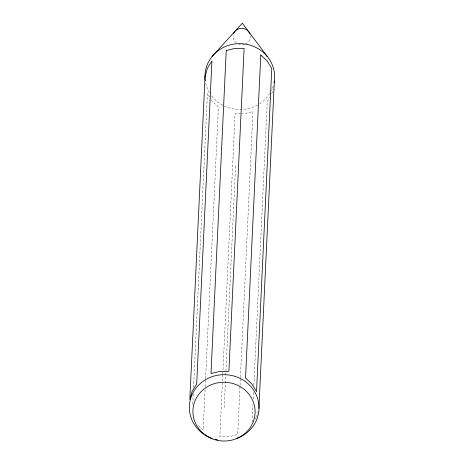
<?xml version="1.0" encoding="UTF-8"?>
<svg xmlns="http://www.w3.org/2000/svg" width="464" height="464" viewBox="0 0 464 464"><rect width="100%" height="100%" fill="white"/><g stroke="black" fill="none" stroke-linecap="round" stroke-linejoin="round"><path stroke-width="0.35" stroke-dasharray="2.32 1.74" d="M192.763 404.237L193.239 394.122M193.546 387.62L207.414 93.508L209.519 96.953M205.082 389.627L203.174 430.093L197.728 424.931M205.221 386.738L205.558 379.511M205.593 378.786L218.405 107.08L211.973 100.972L211.271 99.824M222.772 374.541L219.843 436.688L228.938 436.728L237.725 434.542L240.01 386.123M222.807 373.822L235.074 113.674L241.373 113.697M224.193 407.618L235.608 165.578M240.039 385.404L240.381 378.177M240.416 377.452L252.955 111.522L244.174 113.709L242.075 113.703M252.126 422.054L252.944 404.712M253.216 398.93L253.524 392.428M253.866 385.201L267.258 101.204L269.7 97.208M271.8 93.78L273.168 88.943M256.563 416.8L258.129 411.266M255.165 419.085L256.215 417.368M250.328 35.508A8.712 8.23 2.7 0 1 245.549 43.947M244.505 44.353A8.712 8.23 2.7 0 1 238.896 44.329M236.396 43.059A8.712 8.23 2.7 0 1 233.056 35.438M273.261 85.95A34.846 32.927 2.7 0 1 271.452 90.538M269.816 93.473A34.846 32.927 2.7 0 1 258.158 104.678M257.555 105.021A34.846 32.927 2.7 0 1 223.335 105.531M222.714 105.206A34.846 32.927 2.7 0 1 210.952 94.911M209.467 92.638A34.846 32.927 2.7 0 1 205.79 83.566"/><path stroke-width="0.7" d="M258.912 408.506L274.357 81.038M212.147 56.428L242.324 23.2L267.432 56.66M212.187 438.474A34.846 32.927 2.7 0 1 196.255 387.8A34.846 32.927 2.7 0 1 252.103 388.037A34.846 32.927 2.7 0 1 236.257 438.573M217.61 439.924A34.846 32.927 2.7 0 1 215.545 439.478M233.641 33.362A8.712 8.23 2.7 0 1 241.686 28.316A8.712 8.23 2.7 0 1 249.736 33.431M205.262 80.742A34.846 32.927 2.7 0 1 240.532 43.668A34.846 32.927 2.7 0 1 274.125 82.447M205.047 76.595L189.811 399.614L192.16 391.32L196.701 383.89L211.932 60.877L207.391 68.301L205.047 76.595M226.235 50.559L211.004 373.572L219.785 371.386L228.88 371.426L244.116 48.407L235.016 48.372L226.235 50.559M260.785 55.001L245.549 378.021L251.987 384.128L256.54 391.593L271.776 68.573L267.223 61.109L260.785 55.001M205.094 434.878A31.1 29.389 2.7 0 0 254.84 415.611A31.1 29.389 2.7 0 0 212.083 384.436A31.1 29.389 2.7 0 0 205.094 434.878"/></g></svg>
